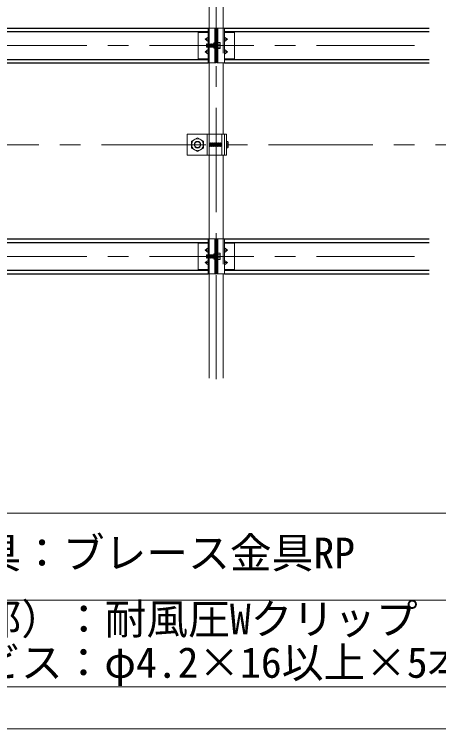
# Model space of a CAD drawing. Units: millimetres at full size, sheet at 1:30; details may follow other scales. Extents: x -5796 to 5910, y -4184 to 4114.
# Drawn here: x 743 to 1353, y 184 to 1211 of the extents above; entities that cross this region are included whole.
import ezdxf
from ezdxf.enums import TextEntityAlignment as Align

# ---------------------------------------------------------------- set-up
doc = ezdxf.new("R2010")
doc.units = ezdxf.units.MM
doc.header["$LTSCALE"] = 30
doc.linetypes.add('CHAIN1', pattern=[8, 5, -1, 1, -1])
doc.linetypes.add('DASHED1', pattern=[1.8, 1.2, -0.6])
for name, color, linetype, lineweight in [('4-0_中心線', 4, 'CHAIN1', 9), ('4-1_吊り材', 7, 'Continuous', 18), ('4-2_野縁受け', 3, 'Continuous', 18), ('4-3_野縁', 2, 'Continuous', 25), ('4-6_文字', 7, 'Continuous', 18), ('4-A_クリップ', 7, 'Continuous', 18), ('4-B_ビス', 3, 'Continuous', 18), ('F-2', 3, 'Continuous', 18)]:
    doc.layers.add(name, color=color, linetype=linetype, lineweight=lineweight)
doc.styles.add('ＭＳ ゴシック', font='')
doc.styles.get('ＭＳ ゴシック').set_extended_font_data('MS Gothic')

msp = doc.modelspace()

# ---------------------------------------------------------------- linework, layer by layer
at = {"layer": '4-0_中心線'}
for p, q in [((1033.2, 686.31), (1033.2, 3310.31)), ((-1222.8, 1165.81), (1318.2, 1165.81)), ((-1051.8, 1023.31), (1489.2, 1023.31)), ((-1222.8, 862.81), (1318.2, 862.81))]:
    msp.add_line(p, q, dxfattribs=at)
at = {"layer": '4-1_吊り材'}
for p, q in [((991.2, 1008.31), (991.2, 1038.31)), ((991.2, 1038.31), (1048, 1038.31)), ((1023.2, 1038.31), (1023.2, 1008.31)), ((1041.1, 1038.31), (1041.1, 1008.31)), ((1045.09, 1038.31), (1045.09, 1008.31)), ((1048, 1038.31), (1048, 1008.31)), ((1014.7, 1018.4), (1014.7, 1028.22)), ((997.7, 1018.4), (1006.2, 1013.5)), ((1006.2, 1013.5), (1014.7, 1018.4)), ((1048, 1008.31), (991.2, 1008.31))]:
    msp.add_line(p, q, dxfattribs=at)
at = {"layer": '4-1_吊り材', "linetype": 'DASHED1'}
msp.add_line((1020, 1038.31), (1020, 1008.31), dxfattribs=at)
at = {"layer": '4-1_吊り材'}
msp.add_lwpolyline([(997.7, 1018.4), (997.7, 1028.22), (1006.2, 1033.13), (1014.7, 1028.22)], dxfattribs=at)
for radius in [8.5, 4.76]:
    msp.add_circle((1006.2, 1023.31), radius, dxfattribs=at)
at = {"layer": '4-1_吊り材', "linetype": 'DASHED1'}
msp.add_circle((1006.2, 1023.31), 4.25, dxfattribs=at)
at = {"layer": '4-2_野縁受け'}
for p, q in [((1023.2, 1190.81), (1023.2, 1443.81)), ((1043.2, 1190.81), (1043.2, 1443.81)), ((1023.2, 1038.31), (1023.2, 1140.81)), ((1043.2, 1038.31), (1043.2, 1140.81)), ((1023.2, 887.81), (1023.2, 1008.31)), ((1043.2, 887.81), (1043.2, 1008.31)), ((1023.2, 687.81), (1023.2, 837.81)), ((1043.2, 687.81), (1043.2, 837.81))]:
    msp.add_line(p, q, dxfattribs=at)
at = {"layer": '4-3_野縁'}
for p, q in [((144.8, 1190.81), (1021.6, 1190.81)), ((144.8, 1185.81), (1021.6, 1185.81)), ((1044.8, 1190.81), (1339.2, 1190.81)), ((1044.8, 1185.81), (1339.2, 1185.81)), ((144.8, 1145.81), (1021.6, 1145.81)), ((144.8, 1140.81), (1021.6, 1140.81)), ((1044.8, 1145.81), (1339.2, 1145.81)), ((1044.8, 1140.81), (1339.2, 1140.81)), ((144.8, 887.81), (1021.6, 887.81)), ((1044.8, 887.81), (1339.2, 887.81)), ((144.8, 882.81), (1021.6, 882.81)), ((1044.8, 882.81), (1339.2, 882.81)), ((144.8, 842.81), (1021.6, 842.81)), ((1044.8, 842.81), (1339.2, 842.81)), ((144.8, 837.81), (1021.6, 837.81)), ((1044.8, 837.81), (1339.2, 837.81))]:
    msp.add_line(p, q, dxfattribs=at)
at = {"layer": '4-6_文字'}
for p, q in [((75.69, 368.86), (2032.69, 368.86)), ((75.69, 243.86), (2032.69, 243.86))]:
    msp.add_line(p, q, dxfattribs=at)
msp.add_lwpolyline([(2032.69, 243.86), (2032.69, 493.86), (75.69, 493.86)], dxfattribs=at)
at = {"layer": '4-A_クリップ'}
for p, q in [((1007.2, 1185.81), (1007.2, 1165.81)), ((1007.2, 1184.81), (1020.6, 1184.81)), ((1020.6, 1185.81), (1020.6, 1184.81)), ((1020.6, 1184.81), (1021.6, 1184.81)), ((1021.6, 1190.81), (1032.6, 1190.81)), ((1021.6, 1190.81), (1021.6, 1167.91)), ((1031, 1140.81), (1031, 1190.81)), ((1032.6, 1140.81), (1032.6, 1190.81)), ((1044.8, 1190.81), (1033.8, 1190.81)), ((1033.8, 1190.81), (1033.8, 1140.81)), ((1035.4, 1190.81), (1035.4, 1163.71)), ((1044.8, 1190.81), (1044.8, 1165.81)), ((1045.8, 1184.81), (1044.8, 1184.81)), ((1045.8, 1185.81), (1045.8, 1184.81)), ((1059.2, 1184.81), (1045.8, 1184.81)), ((1059.2, 1185.81), (1059.2, 1165.81)), ((1017.12, 1174.81), (1021.6, 1178.06)), ((1017.12, 1174.81), (1021.6, 1171.56)), ((1017.12, 1174.81), (1021.6, 1174.81)), ((1049.28, 1174.81), (1044.8, 1178.06)), ((1049.28, 1174.81), (1044.8, 1171.56)), ((1049.28, 1174.81), (1044.8, 1174.81)), ((1007.2, 1145.81), (1007.2, 1165.81)), ((1021.6, 1140.81), (1021.6, 1163.71)), ((1029.8, 1169.61), (1031, 1169.61)), ((1029.8, 1162.01), (1029.8, 1169.61)), ((1029.8, 1162.01), (1031, 1162.01)), ((1035.4, 1140.81), (1035.4, 1163.71)), ((1044.8, 1140.81), (1044.8, 1165.81)), ((1059.2, 1145.81), (1059.2, 1165.81)), ((1017.12, 1156.81), (1021.6, 1160.06)), ((1017.12, 1156.81), (1021.6, 1153.56)), ((1017.12, 1156.81), (1021.6, 1156.81)), ((1049.28, 1156.81), (1044.8, 1160.06)), ((1049.28, 1156.81), (1044.8, 1153.56)), ((1049.28, 1156.81), (1044.8, 1156.81)), ((1007.2, 1146.81), (1020.6, 1146.81)), ((1020.6, 1146.81), (1021.6, 1146.81)), ((1020.6, 1145.81), (1020.6, 1146.81)), ((1021.6, 1140.81), (1032.6, 1140.81)), ((1044.8, 1140.81), (1033.8, 1140.81)), ((1045.8, 1146.81), (1044.8, 1146.81)), ((1059.2, 1146.81), (1045.8, 1146.81)), ((1045.8, 1145.81), (1045.8, 1146.81)), ((1021.6, 887.81), (1032.6, 887.81)), ((1021.6, 887.81), (1021.6, 864.91)), ((1031, 837.81), (1031, 887.81)), ((1032.6, 837.81), (1032.6, 887.81)), ((1044.8, 887.81), (1033.8, 887.81)), ((1033.8, 887.81), (1033.8, 837.81)), ((1035.4, 887.81), (1035.4, 860.71)), ((1044.8, 887.81), (1044.8, 862.81)), ((1007.2, 882.81), (1007.2, 862.81)), ((1007.2, 881.81), (1020.6, 881.81)), ((1017.12, 871.81), (1021.6, 875.06)), ((1020.6, 882.81), (1020.6, 881.81)), ((1020.6, 881.81), (1021.6, 881.81)), ((1045.8, 881.81), (1044.8, 881.81)), ((1049.28, 871.81), (1044.8, 875.06)), ((1045.8, 882.81), (1045.8, 881.81)), ((1059.2, 881.81), (1045.8, 881.81)), ((1059.2, 882.81), (1059.2, 862.81)), ((1007.2, 842.81), (1007.2, 862.81)), ((1017.12, 871.81), (1021.6, 868.56)), ((1017.12, 871.81), (1021.6, 871.81)), ((1029.8, 866.61), (1031, 866.61)), ((1029.8, 859.01), (1029.8, 866.61)), ((1049.28, 871.81), (1044.8, 868.56)), ((1049.28, 871.81), (1044.8, 871.81)), ((1044.8, 837.81), (1044.8, 862.81)), ((1059.2, 842.81), (1059.2, 862.81)), ((1017.12, 853.81), (1021.6, 857.06)), ((1017.12, 853.81), (1021.6, 850.56)), ((1017.12, 853.81), (1021.6, 853.81)), ((1021.6, 837.81), (1021.6, 860.71)), ((1029.8, 859.01), (1031, 859.01)), ((1035.4, 837.81), (1035.4, 860.71)), ((1049.28, 853.81), (1044.8, 857.06)), ((1049.28, 853.81), (1044.8, 850.56)), ((1049.28, 853.81), (1044.8, 853.81)), ((1007.2, 843.81), (1020.6, 843.81)), ((1020.6, 843.81), (1021.6, 843.81)), ((1020.6, 842.81), (1020.6, 843.81)), ((1045.8, 843.81), (1044.8, 843.81)), ((1059.2, 843.81), (1045.8, 843.81)), ((1045.8, 842.81), (1045.8, 843.81)), ((1021.6, 837.81), (1032.6, 837.81)), ((1044.8, 837.81), (1033.8, 837.81))]:
    msp.add_line(p, q, dxfattribs=at)
at = {"layer": '4-A_クリップ', "linetype": 'DASHED1'}
for p, q in [((1023.2, 1190.81), (1023.2, 1167.91)), ((1043.2, 1190.81), (1043.2, 1140.81)), ((1023.2, 1163.51), (1023.2, 1140.81)), ((1035.4, 1169.31), (1033.8, 1169.31)), ((1035.4, 1162.31), (1033.8, 1162.31)), ((1023.2, 887.81), (1023.2, 864.91)), ((1043.2, 887.81), (1043.2, 837.81)), ((1035.4, 866.31), (1033.8, 866.31)), ((1023.2, 860.51), (1023.2, 837.81)), ((1035.4, 859.31), (1033.8, 859.31))]:
    msp.add_line(p, q, dxfattribs=at)
at = {"layer": '4-B_ビス'}
for p, q in [((1018.9, 1167.91), (1019.2, 1168.21)), ((1018.9, 1167.91), (1019.2, 1163.71)), ((1018.9, 1167.91), (1018.9, 1163.71)), ((1019.2, 1163.71), (1018.9, 1163.71)), ((1019.2, 1168.21), (1019.5, 1167.91)), ((1019.2, 1163.71), (1019.5, 1163.41)), ((1019.5, 1167.91), (1019.8, 1163.71)), ((1019.5, 1163.41), (1019.8, 1163.71)), ((1019.8, 1167.91), (1020.1, 1163.71)), ((1020.4, 1167.91), (1020.7, 1163.71)), ((1020.7, 1167.91), (1021, 1163.71)), ((1021.3, 1167.91), (1021.6, 1163.71)), ((1021.6, 1167.91), (1021.9, 1163.71)), ((1022.2, 1167.91), (1022.5, 1163.71)), ((1022.2, 1167.91), (1022.5, 1167.91)), ((1022.5, 1167.91), (1022.8, 1168.21)), ((1022.5, 1167.91), (1022.8, 1163.71)), ((1022.8, 1168.21), (1023.1, 1167.91)), ((1023.1, 1167.91), (1023.4, 1163.71)), ((1023.4, 1167.91), (1023.7, 1163.71)), ((1024, 1167.91), (1024.3, 1163.71)), ((1024.3, 1167.91), (1024.6, 1163.71)), ((1024.9, 1167.91), (1025.2, 1163.71)), ((1025.2, 1167.91), (1025.5, 1163.71)), ((1025.8, 1167.91), (1026.1, 1163.71)), ((1026.1, 1167.91), (1026.4, 1163.71)), ((1026.7, 1167.91), (1027, 1163.71)), ((1027, 1167.91), (1027.3, 1163.71)), ((1027.6, 1167.91), (1027.9, 1163.71)), ((1027.9, 1167.91), (1028.2, 1163.71)), ((1028.5, 1167.91), (1028.8, 1163.71)), ((1028.5, 1167.91), (1028.8, 1167.91)), ((1028.8, 1167.91), (1029.1, 1168.21)), ((1028.8, 1167.91), (1029.1, 1163.71)), ((1028.8, 1163.71), (1029.1, 1163.71)), ((1029.1, 1168.21), (1029.4, 1167.91)), ((1029.4, 1167.91), (1029.7, 1163.71)), ((1029.4, 1167.91), (1029.7, 1167.91)), ((1029.7, 1167.91), (1029.8, 1168.01)), ((1029.7, 1167.91), (1029.8, 1166.51)), ((1029.7, 1163.71), (1029.8, 1163.71)), ((1035.4, 1168.21), (1035.4, 1163.41)), ((1038.12, 1168.03), (1035.4, 1168.03)), ((1038.12, 1163.59), (1035.4, 1163.59)), ((1038.76, 1162.48), (1038.76, 1169.14)), ((1048, 1027.92), (1049.46, 1027.92)), ((1023.2, 1025.79), (1023.5, 1025.49)), ((1023.2, 1021.1), (1023.5, 1020.8)), ((1023.5, 1025.49), (1023.81, 1021.11)), ((1023.5, 1020.8), (1023.81, 1021.11)), ((1023.81, 1025.49), (1024.12, 1021.11)), ((1024.44, 1025.49), (1024.75, 1021.11)), ((1024.44, 1025.49), (1024.75, 1025.49)), ((1024.75, 1025.49), (1025.06, 1021.11)), ((1024.75, 1021.11), (1025.06, 1021.11)), ((1025.37, 1025.49), (1025.69, 1021.11)), ((1025.37, 1025.49), (1025.69, 1025.49)), ((1025.69, 1025.49), (1026, 1021.11)), ((1026.31, 1025.49), (1026.62, 1021.11)), ((1026.31, 1025.49), (1026.62, 1025.49)), ((1026.62, 1025.49), (1026.94, 1021.11)), ((1027.25, 1025.49), (1027.56, 1021.11)), ((1027.25, 1025.49), (1027.56, 1025.49)), ((1027.56, 1025.49), (1027.87, 1021.11)), ((1028.19, 1025.49), (1028.5, 1021.11)), ((1028.19, 1025.49), (1028.5, 1025.49)), ((1028.5, 1025.49), (1028.81, 1021.11)), ((1029.12, 1025.49), (1029.44, 1021.11)), ((1029.12, 1025.49), (1029.44, 1025.49)), ((1029.44, 1025.49), (1029.75, 1025.8)), ((1029.44, 1025.49), (1029.75, 1021.11)), ((1029.44, 1021.11), (1029.75, 1021.11)), ((1029.75, 1025.8), (1030.06, 1025.49)), ((1029.75, 1021.11), (1030.06, 1020.8)), ((1030.06, 1025.49), (1030.37, 1021.11)), ((1030.06, 1020.8), (1030.37, 1021.11)), ((1030.37, 1025.49), (1030.69, 1021.11)), ((1031, 1025.49), (1031.31, 1021.11)), ((1031.31, 1025.49), (1031.62, 1021.11)), ((1031.94, 1025.49), (1032.25, 1021.11)), ((1032.25, 1025.49), (1032.56, 1021.11)), ((1032.87, 1025.49), (1033.19, 1021.11)), ((1032.87, 1025.49), (1033.19, 1025.49)), ((1033.19, 1025.49), (1033.5, 1025.8)), ((1033.19, 1025.49), (1033.5, 1021.11)), ((1033.19, 1021.11), (1033.5, 1021.11)), ((1033.5, 1025.8), (1033.81, 1025.49)), ((1033.81, 1025.49), (1034.12, 1021.11)), ((1034.12, 1025.49), (1034.44, 1021.11)), ((1034.75, 1025.49), (1035.06, 1021.11)), ((1035.06, 1025.49), (1035.37, 1021.11)), ((1035.69, 1025.49), (1036, 1021.11)), ((1036, 1025.49), (1036.31, 1021.11)), ((1036.62, 1025.49), (1036.94, 1021.11)), ((1036.94, 1025.49), (1037.25, 1021.11)), ((1037.56, 1025.49), (1037.87, 1021.11)), ((1037.87, 1025.49), (1038.19, 1021.11)), ((1038.5, 1025.49), (1038.81, 1021.11)), ((1038.81, 1025.49), (1039.12, 1021.11)), ((1039.44, 1025.49), (1039.75, 1021.11)), ((1039.44, 1025.49), (1039.75, 1025.49)), ((1039.75, 1025.49), (1040.06, 1025.8)), ((1039.75, 1025.49), (1040.06, 1021.11)), ((1039.75, 1021.11), (1040.06, 1021.11)), ((1040.06, 1025.8), (1040.37, 1025.49)), ((1040.37, 1025.49), (1040.69, 1021.11)), ((1040.69, 1025.49), (1041, 1021.11)), ((1040.69, 1021.11), (1041, 1021.11)), ((1041, 1025.8), (1041.1, 1025.7)), ((1041, 1021.11), (1041.1, 1021.01)), ((1049.46, 1025.61), (1048, 1025.61)), ((1049.46, 1020.99), (1048, 1020.99)), ((1049.46, 1018.68), (1048, 1018.68)), ((1050.12, 1019.84), (1050.12, 1026.77)), ((1018.9, 864.91), (1019.2, 865.21)), ((1018.9, 864.91), (1019.2, 860.71)), ((1018.9, 864.91), (1018.9, 860.71)), ((1019.2, 865.21), (1019.5, 864.91)), ((1019.5, 864.91), (1019.8, 860.71)), ((1019.8, 864.91), (1020.1, 860.71)), ((1020.4, 864.91), (1020.7, 860.71)), ((1020.7, 864.91), (1021, 860.71)), ((1021.3, 864.91), (1021.6, 860.71)), ((1021.6, 864.91), (1021.9, 860.71)), ((1022.2, 864.91), (1022.5, 860.71)), ((1022.2, 864.91), (1022.5, 864.91)), ((1022.5, 864.91), (1022.8, 865.21)), ((1022.5, 864.91), (1022.8, 860.71)), ((1022.8, 865.21), (1023.1, 864.91)), ((1023.1, 864.91), (1023.4, 860.71)), ((1023.4, 864.91), (1023.7, 860.71)), ((1024, 864.91), (1024.3, 860.71)), ((1024.3, 864.91), (1024.6, 860.71)), ((1024.9, 864.91), (1025.2, 860.71)), ((1025.2, 864.91), (1025.5, 860.71)), ((1025.8, 864.91), (1026.1, 860.71)), ((1026.1, 864.91), (1026.4, 860.71)), ((1026.7, 864.91), (1027, 860.71)), ((1027, 864.91), (1027.3, 860.71)), ((1027.6, 864.91), (1027.9, 860.71)), ((1027.9, 864.91), (1028.2, 860.71)), ((1028.5, 864.91), (1028.8, 860.71)), ((1028.5, 864.91), (1028.8, 864.91)), ((1028.8, 864.91), (1029.1, 865.21)), ((1028.8, 864.91), (1029.1, 860.71)), ((1029.1, 865.21), (1029.4, 864.91)), ((1029.4, 864.91), (1029.7, 860.71)), ((1029.4, 864.91), (1029.7, 864.91)), ((1029.7, 864.91), (1029.8, 865.01)), ((1029.7, 864.91), (1029.8, 863.51)), ((1035.4, 865.21), (1035.4, 860.41)), ((1038.12, 865.03), (1035.4, 865.03)), ((1038.76, 859.48), (1038.76, 866.14)), ((1019.2, 860.71), (1018.9, 860.71)), ((1019.2, 860.71), (1019.5, 860.41)), ((1019.5, 860.41), (1019.8, 860.71)), ((1028.8, 860.71), (1029.1, 860.71)), ((1029.7, 860.71), (1029.8, 860.71)), ((1038.12, 860.59), (1035.4, 860.59))]:
    msp.add_line(p, q, dxfattribs=at)
for points in [[(1019.5, 1167.91), (1019.8, 1167.91), (1020.1, 1168.21), (1020.4, 1167.91)], [(1019.8, 1163.71), (1020.1, 1163.71), (1020.4, 1163.41), (1020.7, 1163.71)], [(1020.4, 1167.91), (1020.7, 1167.91), (1021, 1168.21), (1021.3, 1167.91)], [(1020.7, 1163.71), (1021, 1163.71), (1021.3, 1163.41), (1021.6, 1163.71)], [(1021.3, 1167.91), (1021.6, 1167.91), (1021.9, 1168.21), (1022.2, 1167.91)], [(1021.6, 1163.71), (1021.9, 1163.71), (1022.2, 1163.41)], [(1022.2, 1163.41), (1022.5, 1163.71), (1022.8, 1163.71)], [(1022.8, 1163.71), (1023.1, 1163.41), (1023.4, 1163.71)], [(1023.1, 1167.91), (1023.4, 1167.91), (1023.7, 1168.21), (1024, 1167.91)], [(1023.4, 1163.71), (1023.7, 1163.71), (1024, 1163.41), (1024.3, 1163.71)], [(1024, 1167.91), (1024.3, 1167.91), (1024.6, 1168.21), (1024.9, 1167.91)], [(1024.3, 1163.71), (1024.6, 1163.71), (1024.9, 1163.41), (1025.2, 1163.71)], [(1024.9, 1167.91), (1025.2, 1167.91), (1025.5, 1168.21), (1025.8, 1167.91)], [(1025.2, 1163.71), (1025.5, 1163.71), (1025.8, 1163.41), (1026.1, 1163.71)], [(1025.8, 1167.91), (1026.1, 1167.91), (1026.4, 1168.21), (1026.7, 1167.91)], [(1026.1, 1163.71), (1026.4, 1163.71), (1026.7, 1163.41), (1027, 1163.71)], [(1026.7, 1167.91), (1027, 1167.91), (1027.3, 1168.21), (1027.6, 1167.91)], [(1027, 1163.71), (1027.3, 1163.71), (1027.6, 1163.41), (1027.9, 1163.71)], [(1027.6, 1167.91), (1027.9, 1167.91), (1028.2, 1168.21), (1028.5, 1167.91)], [(1027.9, 1163.71), (1028.2, 1163.71), (1028.5, 1163.41), (1028.8, 1163.71)], [(1029.1, 1163.71), (1029.4, 1163.41), (1029.7, 1163.71)], [(1038.12, 1161.38), (1035.4, 1161.38), (1035.4, 1170.24), (1038.12, 1170.24)], [(1023.5, 1025.49), (1023.81, 1025.49), (1024.12, 1025.8), (1024.44, 1025.49)], [(1023.81, 1021.11), (1024.12, 1021.11), (1024.44, 1020.8), (1024.75, 1021.11)], [(1024.75, 1025.49), (1025.06, 1025.8), (1025.37, 1025.49)], [(1025.06, 1021.11), (1025.37, 1020.8), (1025.69, 1021.11), (1026, 1021.11)], [(1025.69, 1025.49), (1026, 1025.8), (1026.31, 1025.49)], [(1026, 1021.11), (1026.31, 1020.8), (1026.62, 1021.11), (1026.94, 1021.11)], [(1026.62, 1025.49), (1026.94, 1025.8), (1027.25, 1025.49)], [(1026.94, 1021.11), (1027.25, 1020.8), (1027.56, 1021.11), (1027.87, 1021.11)], [(1027.56, 1025.49), (1027.87, 1025.8), (1028.19, 1025.49)], [(1027.87, 1021.11), (1028.19, 1020.8), (1028.5, 1021.11), (1028.81, 1021.11)], [(1028.5, 1025.49), (1028.81, 1025.8), (1029.12, 1025.49)], [(1028.81, 1021.11), (1029.12, 1020.8), (1029.44, 1021.11)], [(1030.06, 1025.49), (1030.37, 1025.49), (1030.69, 1025.8), (1031, 1025.49)], [(1030.37, 1021.11), (1030.69, 1021.11), (1031, 1020.8), (1031.31, 1021.11)], [(1031, 1025.49), (1031.31, 1025.49), (1031.62, 1025.8), (1031.94, 1025.49)], [(1031.31, 1021.11), (1031.62, 1021.11), (1031.94, 1020.8), (1032.25, 1021.11)], [(1031.94, 1025.49), (1032.25, 1025.49), (1032.56, 1025.8), (1032.87, 1025.49)], [(1032.25, 1021.11), (1032.56, 1021.11), (1032.87, 1020.8), (1033.19, 1021.11)], [(1033.5, 1021.11), (1033.81, 1020.8), (1034.12, 1021.11)], [(1033.81, 1025.49), (1034.12, 1025.49), (1034.44, 1025.8), (1034.75, 1025.49)], [(1034.12, 1021.11), (1034.44, 1021.11), (1034.75, 1020.8), (1035.06, 1021.11)], [(1034.75, 1025.49), (1035.06, 1025.49), (1035.37, 1025.8), (1035.69, 1025.49)], [(1035.06, 1021.11), (1035.37, 1021.11), (1035.69, 1020.8), (1036, 1021.11)], [(1035.69, 1025.49), (1036, 1025.49), (1036.31, 1025.8), (1036.62, 1025.49)], [(1036, 1021.11), (1036.31, 1021.11), (1036.62, 1020.8), (1036.94, 1021.11)], [(1036.62, 1025.49), (1036.94, 1025.49), (1037.25, 1025.8), (1037.56, 1025.49)], [(1036.94, 1021.11), (1037.25, 1021.11), (1037.56, 1020.8), (1037.87, 1021.11)], [(1037.56, 1025.49), (1037.87, 1025.49), (1038.19, 1025.8), (1038.5, 1025.49)], [(1037.87, 1021.11), (1038.19, 1021.11), (1038.5, 1020.8), (1038.81, 1021.11)], [(1038.5, 1025.49), (1038.81, 1025.49), (1039.12, 1025.8), (1039.44, 1025.49)], [(1038.81, 1021.11), (1039.12, 1021.11), (1039.44, 1020.8), (1039.75, 1021.11)], [(1040.06, 1021.11), (1040.37, 1020.8), (1040.69, 1021.11)], [(1040.37, 1025.49), (1040.69, 1025.49), (1041, 1025.8)], [(1019.5, 864.91), (1019.8, 864.91), (1020.1, 865.21), (1020.4, 864.91)], [(1020.4, 864.91), (1020.7, 864.91), (1021, 865.21), (1021.3, 864.91)], [(1021.3, 864.91), (1021.6, 864.91), (1021.9, 865.21), (1022.2, 864.91)], [(1023.1, 864.91), (1023.4, 864.91), (1023.7, 865.21), (1024, 864.91)], [(1024, 864.91), (1024.3, 864.91), (1024.6, 865.21), (1024.9, 864.91)], [(1024.9, 864.91), (1025.2, 864.91), (1025.5, 865.21), (1025.8, 864.91)], [(1025.8, 864.91), (1026.1, 864.91), (1026.4, 865.21), (1026.7, 864.91)], [(1026.7, 864.91), (1027, 864.91), (1027.3, 865.21), (1027.6, 864.91)], [(1027.6, 864.91), (1027.9, 864.91), (1028.2, 865.21), (1028.5, 864.91)], [(1038.12, 858.38), (1035.4, 858.38), (1035.4, 867.24), (1038.12, 867.24)], [(1019.8, 860.71), (1020.1, 860.71), (1020.4, 860.41), (1020.7, 860.71)], [(1020.7, 860.71), (1021, 860.71), (1021.3, 860.41), (1021.6, 860.71)], [(1021.6, 860.71), (1021.9, 860.71), (1022.2, 860.41)], [(1022.2, 860.41), (1022.5, 860.71), (1022.8, 860.71)], [(1022.8, 860.71), (1023.1, 860.41), (1023.4, 860.71)], [(1023.4, 860.71), (1023.7, 860.71), (1024, 860.41), (1024.3, 860.71)], [(1024.3, 860.71), (1024.6, 860.71), (1024.9, 860.41), (1025.2, 860.71)], [(1025.2, 860.71), (1025.5, 860.71), (1025.8, 860.41), (1026.1, 860.71)], [(1026.1, 860.71), (1026.4, 860.71), (1026.7, 860.41), (1027, 860.71)], [(1027, 860.71), (1027.3, 860.71), (1027.6, 860.41), (1027.9, 860.71)], [(1027.9, 860.71), (1028.2, 860.71), (1028.5, 860.41), (1028.8, 860.71)], [(1029.1, 860.71), (1029.4, 860.41), (1029.7, 860.71)]]:
    msp.add_lwpolyline(points, dxfattribs=at)
for centre, radius, start, end in [((1037.48, 1169.14), 1.28, 299.99998, 59.99998), ((1034.6, 1165.81), 4.16, 327.79576, 32.20422), ((1037.48, 1162.48), 1.28, 299.99998, 60), ((1048.79, 1026.77), 1.33, 299.99998, 59.99998), ((1045.79, 1023.3), 4.33, 327.79576, 32.20422), ((1048.79, 1019.84), 1.33, 299.99998, 60), ((1037.48, 866.14), 1.28, 299.99998, 59.99998), ((1034.6, 862.81), 4.16, 327.79576, 32.20422), ((1037.48, 859.48), 1.28, 299.99998, 60)]:
    msp.add_arc(centre, radius, start, end, dxfattribs=at)
at = {"layer": 'F-2'}
msp.add_line((-5790.28, 183.86), (2082.69, 183.86), dxfattribs=at)

# ---------------------------------------------------------------- texts
at = {"layer": '4-6_文字', "color": 4, "style": 'ＭＳ ゴシック'}
for s, p in [('\u3000斜め部材下部金具：ブレース金具RP', (212.69, 401.36)), ('\u3000クリップ（補強部）：耐風圧Wクリップ（C40用）+TBN-Wカバー', (212.69, 306.36)), ('\u3000\u3000 ※KIRII耐震ビス：φ4.2×16以上×5本', (212.69, 243.86))]:
    msp.add_text(s, height=43.99, dxfattribs=at).set_placement(p, align=Align.BOTTOM_LEFT)

doc.saveas('drawing.dxf')
